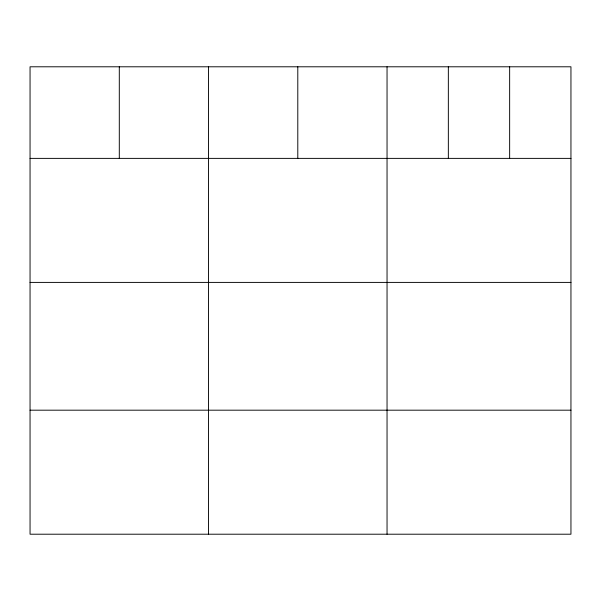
<?xml version="1.0" encoding="UTF-8"?>
<svg xmlns="http://www.w3.org/2000/svg" width="601" height="601" viewBox="0 0 601 601"><rect width="100%" height="100%" fill="white"/><g stroke="black" fill="none" stroke-linecap="round" stroke-linejoin="round"><path stroke-width="0.9" d="M570.95 158.379L570.95 534.206L30.05 534.206L30.05 66.794L570.95 66.794L570.95 158.379L30.05 158.379M30.05 282.402L570.95 282.402M30.05 410.183L570.95 410.183M509.648 66.794L509.648 158.379M448.346 66.794L448.346 158.379M387.044 66.794L387.044 534.206M297.795 66.794L297.795 158.379M208.547 66.794L208.547 534.206M119.299 66.794L119.299 158.379"/></g></svg>
